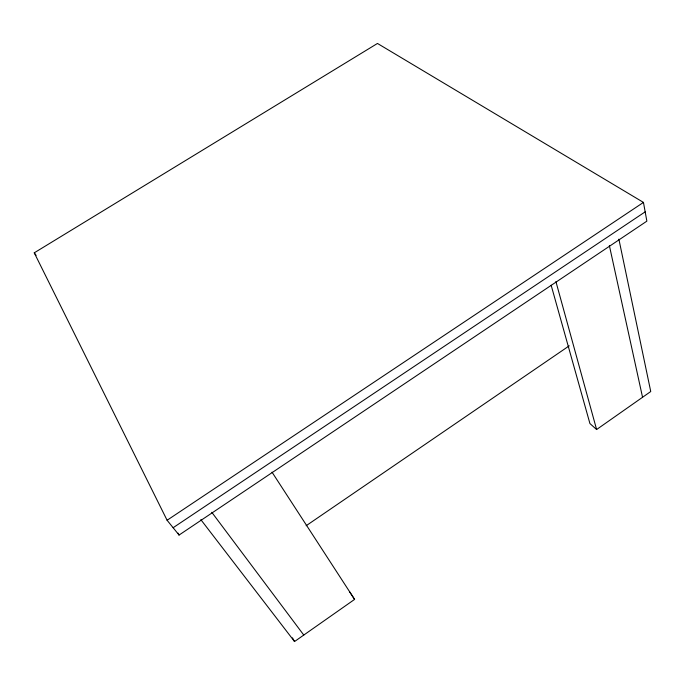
<?xml version="1.0" encoding="UTF-8"?>
<svg xmlns="http://www.w3.org/2000/svg" width="685" height="685" viewBox="0 0 685 685"><rect width="100%" height="100%" fill="white"/><g stroke="black" fill="none" stroke-linecap="round" stroke-linejoin="round"><path stroke-width="1.03" d="M200.842 519.641L294.541 641.545L354.59 599.401L272.022 472.162M551.151 285.243L589.922 423.544L596.609 429.529L650.75 391.529L618.88 239.151M306.135 525.737L569.261 345.814M173.134 527.715L645.176 211.853M179.059 535.053L646.863 221.152L643.455 202.409L377.469 43.455L34.25 252.825L167.097 520.257L179.059 535.053L178.1 533.135M167.097 520.257L643.455 202.409M211.793 512.303L303.78 635.063M34.25 252.825L36.108 255.359M349.598 591.771L354.59 599.401M292.469 637.872L294.541 641.545M555.912 281.586L596.609 429.529M609.359 245.53L642.556 397.283"/></g></svg>
